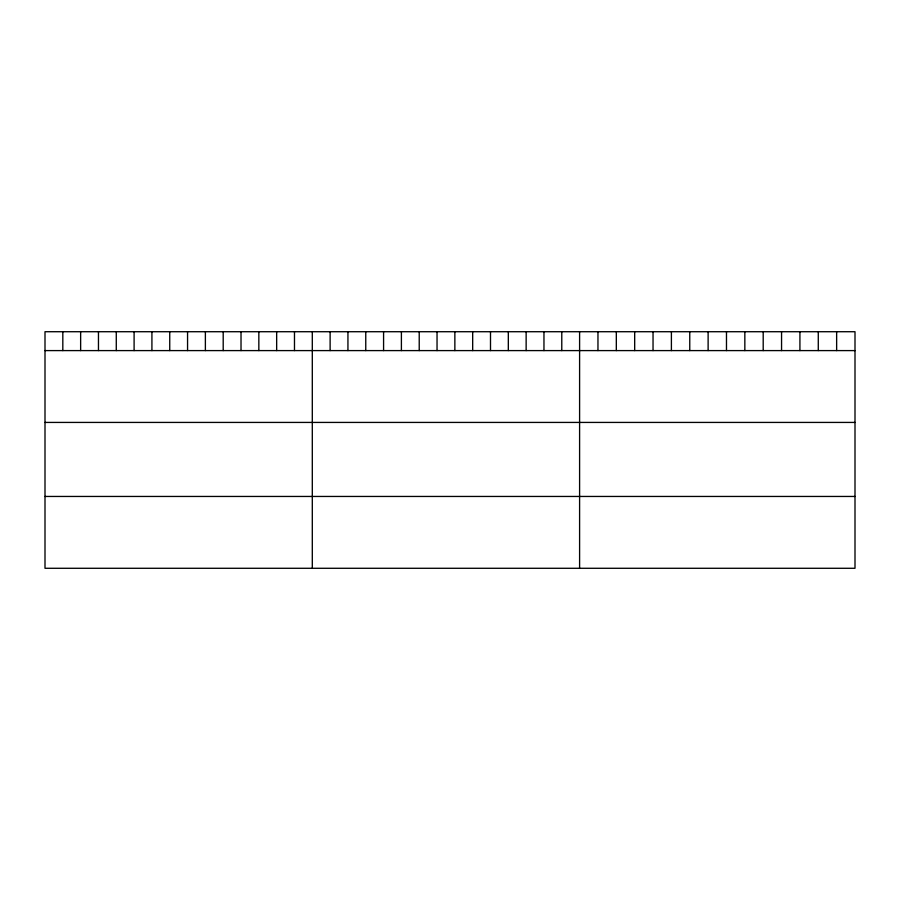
<?xml version="1.0" encoding="UTF-8"?>
<svg xmlns="http://www.w3.org/2000/svg" width="900" height="900" viewBox="0 0 900 900"><rect width="100%" height="100%" fill="white"/><g stroke="black" fill="none" stroke-linecap="round" stroke-linejoin="round"><path stroke-width="1.35" d="M855 350.595L855 568.283L45 568.283L45 331.718L855 331.718L855 350.595L45 350.595M45 422.426L855 422.426M45 496.451L855 496.451M836.64 331.718L836.64 350.595M818.28 331.718L818.28 350.595M799.92 331.718L799.92 350.595M781.56 331.718L781.56 350.595M763.2 331.718L763.2 350.595M744.84 331.718L744.84 350.595M726.48 331.718L726.48 350.595M708.12 331.718L708.12 350.595M689.76 331.718L689.76 350.595M671.4 331.718L671.4 350.595M653.04 331.718L653.04 350.595M634.68 331.718L634.68 350.595M616.32 331.718L616.32 350.595M597.96 331.718L597.96 350.595M579.6 331.718L579.6 568.283M561.78 331.718L561.78 350.595M543.96 331.718L543.96 350.595M526.14 331.718L526.14 350.595M508.32 331.718L508.32 350.595M490.5 331.718L490.5 350.595M472.68 331.718L472.68 350.595M454.86 331.718L454.86 350.595M437.04 331.718L437.04 350.595M419.22 331.718L419.22 350.595M401.4 331.718L401.4 350.595M383.58 331.718L383.58 350.595M365.76 331.718L365.76 350.595M347.94 331.718L347.94 350.595M330.12 331.718L330.12 350.595M312.3 331.718L312.3 568.283M294.48 331.718L294.48 350.595M276.66 331.718L276.66 350.595M258.84 331.718L258.84 350.595M241.02 331.718L241.02 350.595M223.2 331.718L223.2 350.595M205.38 331.718L205.38 350.595M187.56 331.718L187.56 350.595M169.74 331.718L169.74 350.595M151.92 331.718L151.92 350.595M134.1 331.718L134.1 350.595M116.28 331.718L116.28 350.595M98.46 331.718L98.46 350.595M80.64 331.718L80.64 350.595M62.82 331.718L62.82 350.595"/></g></svg>
